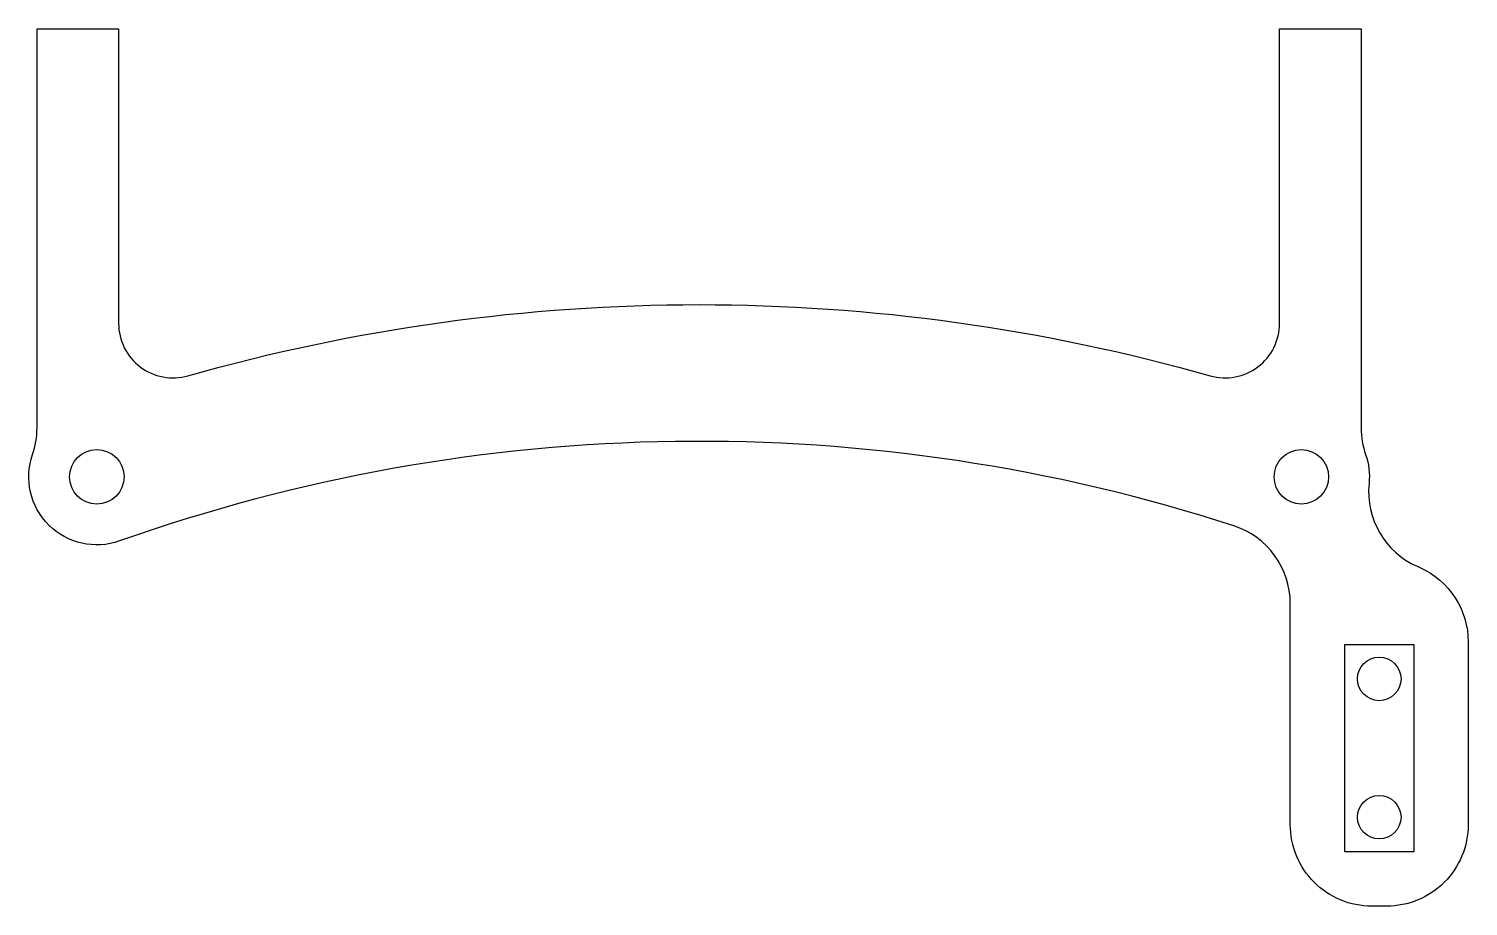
# Model space of a CAD drawing. Header units: millimetres. Extents: x -25 to 28, y -118 to 79.
# Drawn here: x -24.6 to 28.3, y 46.7 to 79 of the extents above; entities outside this region: 3.
import ezdxf

# ---------------------------------------------------------------- set-up
doc = ezdxf.new("R2010")
doc.units = ezdxf.units.MM
doc.layers.get('0').update_dxf_attribs({"linetype": 'CONTINUOUS'})

msp = doc.modelspace()

# ---------------------------------------------------------------- linework, layer by layer
for p, q in [((0, -96.835), (0, -75.5)), ((0, -82.963), (24.335, -82.963))]:
    msp.add_line(p, q)
msp.add_lwpolyline([(-24.335, 64.301), (-24.335, 78.963), (-21.335, 78.963), (-21.335, 68.139, 0.497719), (-18.789, 66.215, -0.139132), (18.789, 66.215, 0.497719), (21.335, 68.139), (21.335, 78.963), (24.335, 78.963), (24.335, 64.301, 0.083424), (24.5, 63.321, -0.1086), (24.625, 62.255, 0.323462), (26.389, 59.216, -0.000455), (26.496, 59.168, -0.295627), (28.27, 56.43), (28.27, 49.73, -0.414214), (25.27, 46.73), (24.73, 46.73, -0.414214), (21.73, 49.73), (21.73, 57.852, 0.32521), (19.654, 60.706, 0.164843), (-21.302, 60.147, -0.62838), (-24.5, 63.321, 0.083424)], format="xyb", close=True)
msp.add_lwpolyline([(26.27, 48.73), (23.73, 48.73), (23.73, 56.35), (26.27, 56.35)], close=True)
for centre, radius in [((-22.137, 62.504), 1), ((22.137, 62.504), 1), ((25, 55.08), 0.8), ((25, 50), 0.8), ((0, -96.835), 21.335)]:
    msp.add_circle(centre, radius)

doc.saveas('drawing.dxf')
